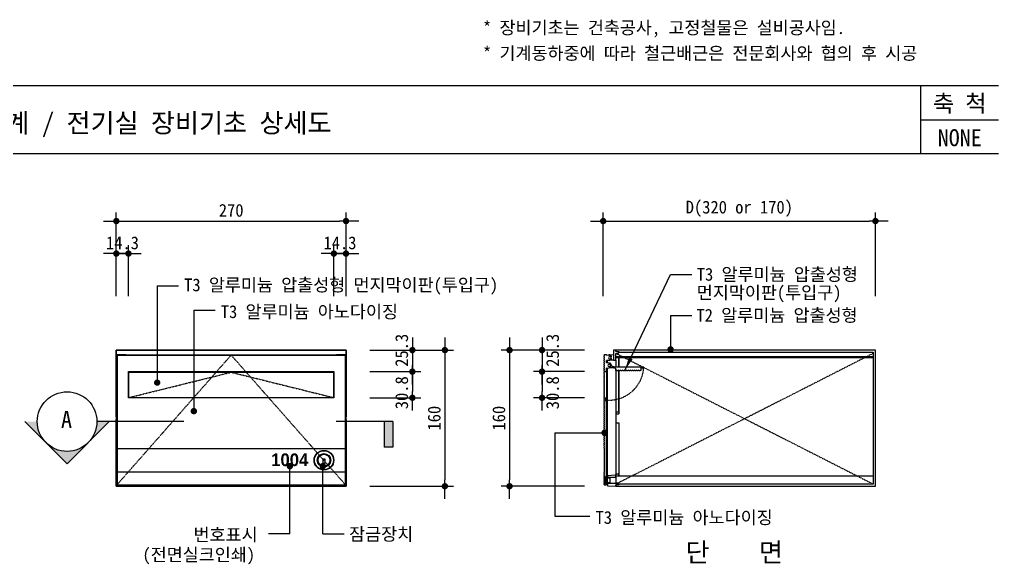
# Model space of a CAD drawing. Header units: millimetres. Extents: x 209 to 75467, y 6568 to 12199.
# Drawn here: x 74028 to 75178, y 7926 to 8567 of the extents above; entities that cross this region are included whole.
import ezdxf
from ezdxf.enums import TextEntityAlignment as Align

# ---------------------------------------------------------------- set-up
doc = ezdxf.new("R2010")
doc.units = ezdxf.units.MM
doc.header["$MEASUREMENT"] = 0
doc.linetypes.add('CEN', pattern=[62, 60, -1, 0, -1])
doc.linetypes.add('DASHDOT', pattern=[1, 0.5, -0.25, 0, -0.25])
doc.layers.get('0').update_dxf_attribs({"linetype": 'CONTINUOUS'})
for name, color, linetype, lineweight in [('A-DIMS', 7, 'CONTINUOUS', 25), ('A-MKXS-TEXT1', 3, 'CONTINUOUS', 25), ('A-XXXX-TABL', 7, 'CONTINUOUS', 25), ('A-XXXX-TXT1', 3, 'CONTINUOUS', 25)]:
    doc.layers.add(name, color=color, linetype=linetype, lineweight=lineweight)
for name, color, linetype in [('ELEV1', 7, 'CONTINUOUS'), ('ELEV2', 9, 'CONTINUOUS'), ('GRID', 1, 'CEN'), ('STL', 40, 'CONTINUOUS'), ('SYMB', 7, 'CONTINUOUS')]:
    doc.layers.add(name, color=color, linetype=linetype)
doc.styles.add('HY울릉도L', font='H2GTRE.TTF')
doc.styles.add('굴림체', font='굴림체')
doc.styles.add('돋움', font='')
doc.styles.add('돋움체', font='')
doc.styles.get('돋움').set_extended_font_data('DotumChe')
doc.styles.get('돋움체').set_extended_font_data('DotumChe')
doc.dimstyles.new('CDIM', dxfattribs={"dimtxt": 3, "dimasz": 1.5, "dimexe": 2, "dimexo": 1, "dimgap": 1, "dimtad": 1, "dimdec": 0, "dimrnd": 0.5, "dimzin": 0, "dimdsep": 32, "dimlunit": 6, "dimtxsty": 'HY울릉도L', "dimblk1": '_CIDOT', "dimblk2": '_CIDOT', "dimsah": 1, "dimcen": 5.5, "dimclrd": 2, "dimclre": 2, "dimclrt": 7, "dimadec": 0, "dimazin": 0, "dimtfac": 1, "dimtdec": 0, "dimtix": 1, "dimtmove": 2, "dimatfit": 1, "dimldrblk": '_CIDOT', "dimfxl": 1, "dimtolj": 1, "dimtzin": 0, "dimlwd": -1, "dimarcsym": 0})

# ---------------------------------------------------------------- blocks, each defined once
blk = doc.blocks.new('_CIDOT')
at = {"color": 0, "linetype": 'ByBlock'}
blk.add_line((2, 0), (-1, 0), dxfattribs=at)
at = {"color": 0, "linetype": 'ByBlock', "const_width": 0.5}
blk.add_lwpolyline([(-0.25, 0, 1), (0.25, 0, 1)], format="xyb", close=True, dxfattribs=at)
blk = doc.blocks.new('*D567')
at = {"layer": 'A-DIMS', "lineweight": -2, "transparency": 16777216}
for p, q in [((74141.4, 8241.9), (74141.4, 8340.1)), ((74411.4, 8241.9), (74411.4, 8340.1))]:
    blk.add_line(p, q, dxfattribs=at)
at = {"layer": 'A-DIMS', "transparency": 16777216}
blk.add_line((74148.9, 8330.1), (74403.9, 8330.1), dxfattribs=at)
at = {"layer": 'A-DIMS', "transparency": 16777216, "xscale": 7.5, "yscale": 7.5, "zscale": 7.5, "rotation": 180}
blk.add_blockref('_CIDOT', (74141.4, 8330.1), dxfattribs=at)
at = {"layer": 'A-DIMS', "transparency": 16777216, "xscale": 7.5, "yscale": 7.5, "zscale": 7.5}
blk.add_blockref('_CIDOT', (74411.4, 8330.1), dxfattribs=at)
at = {"layer": 'A-DIMS', "color": 3, "transparency": 16777216, "insert": (74276.4, 8342.6), "char_height": 15, "attachment_point": 5, "style": '돋움체'}
blk.add_mtext('\\A1;270', dxfattribs=at)
blk = doc.blocks.new('*D568')
at = {"layer": 'A-DIMS', "lineweight": -2, "transparency": 16777216}
for p, q in [((74439.4, 8178.4), (74537.6, 8178.4)), ((74439.4, 8018.4), (74537.6, 8018.4))]:
    blk.add_line(p, q, dxfattribs=at)
at = {"layer": 'A-DIMS', "transparency": 16777216}
blk.add_line((74527.6, 8170.9), (74527.6, 8025.9), dxfattribs=at)
at = {"layer": 'A-DIMS', "transparency": 16777216, "xscale": 7.5, "yscale": 7.5, "zscale": 7.5}
for p, rotation in [((74527.6, 8178.4), 90), ((74527.6, 8018.4), 270)]:
    blk.add_blockref('_CIDOT', p, dxfattribs=dict(at, rotation=rotation))
at = {"layer": 'A-DIMS', "color": 3, "transparency": 16777216, "insert": (74515.1, 8098.4), "char_height": 15, "attachment_point": 5, "rotation": 90, "style": '돋움체'}
blk.add_mtext('\\A1;160', dxfattribs=at)
blk = doc.blocks.new('*D569')
at = {"layer": 'A-DIMS', "lineweight": -2, "transparency": 16777216}
for p, q in [((74439.4, 8153.1), (74499.4, 8153.1)), ((74439.4, 8122.3), (74499.4, 8122.3))]:
    blk.add_line(p, q, dxfattribs=at)
at = {"layer": 'A-DIMS', "transparency": 16777216}
blk.add_line((74489.4, 8145.6), (74489.4, 8129.8), dxfattribs=at)
at = {"layer": 'A-DIMS', "transparency": 16777216, "xscale": 7.5, "yscale": 7.5, "zscale": 7.5}
for p, rotation in [((74489.4, 8153.1), 90), ((74489.4, 8122.3), 270)]:
    blk.add_blockref('_CIDOT', p, dxfattribs=dict(at, rotation=rotation))
at = {"layer": 'A-DIMS', "color": 3, "transparency": 16777216, "insert": (74476.9, 8128.3), "char_height": 15, "attachment_point": 5, "rotation": 90, "style": '돋움체'}
blk.add_mtext('\\A1;30.8', dxfattribs=at)
blk = doc.blocks.new('*D570')
at = {"layer": 'A-DIMS', "lineweight": -2, "transparency": 16777216}
for p, q in [((74439.4, 8178.4), (74499.4, 8178.4)), ((74439.4, 8153.1), (74499.4, 8153.1))]:
    blk.add_line(p, q, dxfattribs=at)
at = {"layer": 'A-DIMS', "transparency": 16777216}
blk.add_line((74489.4, 8170.9), (74489.4, 8160.6), dxfattribs=at)
at = {"layer": 'A-DIMS', "transparency": 16777216, "xscale": 7.5, "yscale": 7.5, "zscale": 7.5}
for p, rotation in [((74489.4, 8178.4), 90), ((74489.4, 8153.1), 270)]:
    blk.add_blockref('_CIDOT', p, dxfattribs=dict(at, rotation=rotation))
at = {"layer": 'A-DIMS', "color": 3, "transparency": 16777216, "insert": (74476.9, 8178.2), "char_height": 15, "attachment_point": 5, "rotation": 90, "style": '돋움체'}
blk.add_mtext('\\A1;25.3', dxfattribs=at)
blk = doc.blocks.new('*D571')
at = {"layer": 'A-DIMS', "lineweight": -2, "transparency": 16777216}
for p, q in [((74397.1, 8241.9), (74397.1, 8301.9)), ((74411.4, 8241.9), (74411.4, 8301.9))]:
    blk.add_line(p, q, dxfattribs=at)
at = {"layer": 'A-DIMS', "transparency": 16777216}
for p, q in [((74389.6, 8291.9), (74382.1, 8291.9)), ((74397.1, 8291.9), (74411.4, 8291.9)), ((74418.9, 8291.9), (74426.4, 8291.9))]:
    blk.add_line(p, q, dxfattribs=at)
at = {"layer": 'A-DIMS', "transparency": 16777216, "xscale": 7.5, "yscale": 7.5, "zscale": 7.5}
blk.add_blockref('_CIDOT', (74397.1, 8291.9), dxfattribs=at)
at = {"layer": 'A-DIMS', "transparency": 16777216, "xscale": 7.5, "yscale": 7.5, "zscale": 7.5, "rotation": 180}
blk.add_blockref('_CIDOT', (74411.4, 8291.9), dxfattribs=at)
at = {"layer": 'A-DIMS', "color": 3, "transparency": 16777216, "insert": (74404.3, 8304.4), "char_height": 15, "attachment_point": 5, "style": '돋움체'}
blk.add_mtext('\\A1;14.3', dxfattribs=at)
blk = doc.blocks.new('*D572')
at = {"layer": 'A-DIMS', "lineweight": -2, "transparency": 16777216}
for p, q in [((74141.4, 8241.9), (74141.4, 8301.9)), ((74155.7, 8241.9), (74155.7, 8301.9))]:
    blk.add_line(p, q, dxfattribs=at)
at = {"layer": 'A-DIMS', "transparency": 16777216}
for p, q in [((74133.9, 8291.9), (74126.4, 8291.9)), ((74155.7, 8291.9), (74141.4, 8291.9)), ((74163.2, 8291.9), (74170.7, 8291.9))]:
    blk.add_line(p, q, dxfattribs=at)
at = {"layer": 'A-DIMS', "transparency": 16777216, "xscale": 7.5, "yscale": 7.5, "zscale": 7.5}
blk.add_blockref('_CIDOT', (74141.4, 8291.9), dxfattribs=at)
at = {"layer": 'A-DIMS', "transparency": 16777216, "xscale": 7.5, "yscale": 7.5, "zscale": 7.5, "rotation": 180}
blk.add_blockref('_CIDOT', (74155.7, 8291.9), dxfattribs=at)
at = {"layer": 'A-DIMS', "color": 3, "transparency": 16777216, "insert": (74148.6, 8304.4), "char_height": 15, "attachment_point": 5, "style": '돋움체'}
blk.add_mtext('\\A1;14.3', dxfattribs=at)
blk = doc.blocks.new('*D573')
at = {"layer": 'A-DIMS', "lineweight": -2, "transparency": 16777216}
for p, q in [((74713.7, 8241.9), (74713.7, 8340.1)), ((75033.7, 8241.9), (75033.7, 8340.1))]:
    blk.add_line(p, q, dxfattribs=at)
at = {"layer": 'A-DIMS', "transparency": 16777216}
blk.add_line((74721.2, 8330.1), (75026.2, 8330.1), dxfattribs=at)
at = {"layer": 'A-DIMS', "transparency": 16777216, "xscale": 7.5, "yscale": 7.5, "zscale": 7.5, "rotation": 180}
blk.add_blockref('_CIDOT', (74713.7, 8330.1), dxfattribs=at)
at = {"layer": 'A-DIMS', "transparency": 16777216, "xscale": 7.5, "yscale": 7.5, "zscale": 7.5}
blk.add_blockref('_CIDOT', (75033.7, 8330.1), dxfattribs=at)
at = {"layer": 'A-DIMS', "color": 3, "transparency": 16777216, "insert": (74873.7, 8344.5), "char_height": 15, "attachment_point": 5, "style": '돋움체'}
blk.add_mtext('\\A1;D(320 or 170)', dxfattribs=at)
blk = doc.blocks.new('*D561')
at = {"layer": 'A-DIMS', "lineweight": -2, "transparency": 16777216}
for p, q in [((74691.8, 8178.4), (74593.6, 8178.4)), ((74691.8, 8018.4), (74593.6, 8018.4))]:
    blk.add_line(p, q, dxfattribs=at)
at = {"layer": 'A-DIMS', "transparency": 16777216}
blk.add_line((74603.6, 8170.9), (74603.6, 8025.9), dxfattribs=at)
at = {"layer": 'A-DIMS', "transparency": 16777216, "xscale": 7.5, "yscale": 7.5, "zscale": 7.5}
for p, rotation in [((74603.6, 8178.4), 90), ((74603.6, 8018.4), 270)]:
    blk.add_blockref('_CIDOT', p, dxfattribs=dict(at, rotation=rotation))
at = {"layer": 'A-DIMS', "color": 3, "transparency": 16777216, "insert": (74591.1, 8098.4), "char_height": 15, "attachment_point": 5, "rotation": 90, "style": '돋움체'}
blk.add_mtext('\\A1;160', dxfattribs=at)
blk = doc.blocks.new('*D562')
at = {"layer": 'A-DIMS', "lineweight": -2, "transparency": 16777216}
for p, q in [((74691.8, 8153.1), (74631.8, 8153.1)), ((74691.8, 8122.3), (74631.8, 8122.3))]:
    blk.add_line(p, q, dxfattribs=at)
at = {"layer": 'A-DIMS', "transparency": 16777216}
blk.add_line((74641.8, 8145.6), (74641.8, 8129.8), dxfattribs=at)
at = {"layer": 'A-DIMS', "transparency": 16777216, "xscale": 7.5, "yscale": 7.5, "zscale": 7.5}
for p, rotation in [((74641.8, 8153.1), 90), ((74641.8, 8122.3), 270)]:
    blk.add_blockref('_CIDOT', p, dxfattribs=dict(at, rotation=rotation))
at = {"layer": 'A-DIMS', "color": 3, "transparency": 16777216, "insert": (74654.3, 8128.3), "char_height": 15, "attachment_point": 5, "rotation": 90, "style": '돋움체'}
blk.add_mtext('\\A1;30.8', dxfattribs=at)
blk = doc.blocks.new('*D563')
at = {"layer": 'A-DIMS', "lineweight": -2, "transparency": 16777216}
for p, q in [((74691.8, 8178.4), (74631.8, 8178.4)), ((74691.8, 8153.1), (74631.8, 8153.1))]:
    blk.add_line(p, q, dxfattribs=at)
at = {"layer": 'A-DIMS', "transparency": 16777216}
blk.add_line((74641.8, 8170.9), (74641.8, 8160.6), dxfattribs=at)
at = {"layer": 'A-DIMS', "transparency": 16777216, "xscale": 7.5, "yscale": 7.5, "zscale": 7.5}
for p, rotation in [((74641.8, 8178.4), 90), ((74641.8, 8153.1), 270)]:
    blk.add_blockref('_CIDOT', p, dxfattribs=dict(at, rotation=rotation))
at = {"layer": 'A-DIMS', "color": 3, "transparency": 16777216, "insert": (74654.3, 8178.2), "char_height": 15, "attachment_point": 5, "rotation": 90, "style": '돋움체'}
blk.add_mtext('\\A1;25.3', dxfattribs=at)

msp = doc.modelspace()

# ---------------------------------------------------------------- hatches: boundary and pattern name
at = {"layer": 'SYMB'}
h = msp.add_hatch(color=256, dxfattribs=at)
h.paths.add_polyline_path([(74083.5, 8044.9), (74108.2, 8069.6, -0.414214), (74058.7, 8069.6)])
h.paths.add_polyline_path([(74108.2, 8069.6), (74133, 8094.4), (74118.5, 8094.4, -0.198912)])
h.paths.add_polyline_path([(74058.7, 8069.6, -0.198912), (74048.5, 8094.4), (74034, 8094.4)])
msp.add_hatch(color=256, dxfattribs=at).paths.add_polyline_path([(74456.3, 8064.4), (74466.3, 8064.4), (74466.3, 8094.4), (74456.3, 8094.4)])

# ---------------------------------------------------------------- linework, layer by layer
at = {"layer": 'A-XXXX-TABL'}
for p, q in [((75178.3, 8489.2), (71504.5, 8489.2)), ((75086.7, 8489.2), (75086.7, 8409.2)), ((75086.7, 8449.2), (75178.3, 8449.2)), ((75178.3, 8409.2), (71504.5, 8409.2))]:
    msp.add_line(p, q, dxfattribs=at)
at = {"layer": 'ELEV1', "extrusion": (0, 1, 0)}
for p, q in [((74141.4, 8099.8), (74141.4, 8178.4)), ((74141.4, 8178.4), (74190, 8178.4)), ((74141.4, 8178.4), (74141.6, 8178.2)), ((74411.4, 8178.4), (74141.4, 8178.4)), ((74141.4, 8178.4), (74141.4, 8018.4)), ((74141.6, 8173.2), (74141.6, 8178.2)), ((74141.6, 8178.2), (74411.2, 8178.2)), ((74141.8, 8173), (74141.6, 8173.2)), ((74141.6, 8173.2), (74152.7, 8173.2)), ((74142.2, 8173), (74141.8, 8173)), ((74141.9, 8018.9), (74141.9, 8170)), ((74141.9, 8170), (74142.2, 8170)), ((74142.2, 8173), (74142.2, 8172.7)), ((74142.2, 8173), (74410.7, 8173)), ((74142.2, 8172.7), (74410.7, 8172.7)), ((74142.2, 8172.7), (74142.2, 8172.5)), ((74142.2, 8172.5), (74410.7, 8172.5)), ((74142.2, 8172.5), (74142.2, 8171.3)), ((74142.2, 8171.3), (74142.2, 8170.1)), ((74142.2, 8170.1), (74142.2, 8168.9)), ((74152.7, 8173), (74152.7, 8173.2)), ((74192.8, 8178.4), (74360, 8178.4)), ((74362.8, 8178.4), (74411.4, 8178.4)), ((74400.2, 8173.2), (74411.2, 8173.2)), ((74400.2, 8173.2), (74400.2, 8173)), ((74410.7, 8172.7), (74410.7, 8173)), ((74411, 8173), (74410.7, 8173)), ((74410.7, 8172.5), (74410.7, 8172.7)), ((74410.7, 8171.3), (74410.7, 8172.5)), ((74410.7, 8170.1), (74410.7, 8171.3)), ((74410.7, 8168.9), (74410.7, 8170.1)), ((74410.7, 8170), (74410.9, 8170)), ((74410.9, 8170), (74410.9, 8018.9)), ((74411.2, 8173.2), (74411, 8173)), ((74411.4, 8178.4), (74411.2, 8178.2)), ((74411.2, 8178.2), (74411.2, 8173.2)), ((74411.4, 8178.4), (74411.4, 8099.8)), ((74411.4, 8018.4), (74411.4, 8178.4)), ((74142.2, 8168.9), (74142.2, 8167.7)), ((74142.2, 8167.7), (74142.2, 8166.5)), ((74142.2, 8166.5), (74142.2, 8165.3)), ((74142.2, 8165.3), (74142.2, 8164.2)), ((74142.2, 8164.2), (74142.2, 8163)), ((74142.2, 8163), (74142.2, 8161.8)), ((74142.2, 8161.8), (74142.2, 8160.6)), ((74142.2, 8160.6), (74142.2, 8159.4)), ((74142.2, 8159.4), (74142.2, 8158.2)), ((74142.2, 8158.2), (74142.2, 8157)), ((74410.7, 8167.7), (74410.7, 8168.9)), ((74410.7, 8166.5), (74410.7, 8167.7)), ((74410.7, 8165.3), (74410.7, 8166.5)), ((74410.7, 8164.2), (74410.7, 8165.3)), ((74410.7, 8163), (74410.7, 8164.2)), ((74410.7, 8161.8), (74410.7, 8163)), ((74410.7, 8160.6), (74410.7, 8161.8)), ((74410.7, 8159.4), (74410.7, 8160.6)), ((74410.7, 8158.2), (74410.7, 8159.4)), ((74410.7, 8157), (74410.7, 8158.2)), ((74142.2, 8157), (74142.2, 8155.9)), ((74142.2, 8155.9), (74142.2, 8154.7)), ((74142.2, 8154.7), (74142.2, 8153.5)), ((74142.2, 8153.5), (74142.2, 8152.3)), ((74142.2, 8152.3), (74142.2, 8151.1)), ((74142.2, 8151.1), (74142.2, 8149.9)), ((74142.2, 8149.9), (74142.2, 8148.7)), ((74142.2, 8148.7), (74142.2, 8147.5)), ((74142.2, 8147.5), (74142.2, 8146.4)), ((74142.2, 8146.4), (74142.2, 8145.2)), ((74155.7, 8152.3), (74155.7, 8153.1)), ((74155.7, 8153.1), (74397.1, 8153.1)), ((74155.7, 8152.8), (74156, 8152.8)), ((74155.7, 8151.1), (74155.7, 8152.3)), ((74155.7, 8149.9), (74155.7, 8151.1)), ((74155.7, 8148.7), (74155.7, 8149.9)), ((74155.7, 8147.5), (74155.7, 8148.7)), ((74155.7, 8146.4), (74155.7, 8147.5)), ((74155.7, 8145.2), (74155.7, 8146.4)), ((74156, 8152.4), (74156, 8152.8)), ((74156, 8152.8), (74396.8, 8152.8)), ((74156, 8152.3), (74156, 8152.4)), ((74156, 8152.4), (74396.8, 8152.4)), ((74156, 8151.1), (74156, 8152.3)), ((74156, 8149.9), (74156, 8151.1)), ((74156, 8148.7), (74156, 8149.9)), ((74156, 8147.5), (74156, 8148.7)), ((74156, 8146.4), (74156, 8147.5)), ((74156, 8145.2), (74156, 8146.4)), ((74396.8, 8152.8), (74397.1, 8152.8)), ((74396.8, 8152.8), (74396.8, 8152.4)), ((74396.8, 8152.4), (74396.8, 8152.3)), ((74396.8, 8152.3), (74396.8, 8151.1)), ((74396.8, 8151.1), (74396.8, 8149.9)), ((74396.8, 8149.9), (74396.8, 8148.7)), ((74396.8, 8148.7), (74396.8, 8147.5)), ((74396.8, 8147.5), (74396.8, 8146.4)), ((74396.8, 8146.4), (74396.8, 8145.2)), ((74397.1, 8153.1), (74397.1, 8152.3)), ((74397.1, 8152.3), (74397.1, 8151.1)), ((74397.1, 8151.1), (74397.1, 8149.9)), ((74397.1, 8149.9), (74397.1, 8148.7)), ((74397.1, 8148.7), (74397.1, 8147.5)), ((74397.1, 8147.5), (74397.1, 8146.4)), ((74397.1, 8146.4), (74397.1, 8145.2)), ((74410.7, 8155.9), (74410.7, 8157)), ((74410.7, 8154.7), (74410.7, 8155.9)), ((74410.7, 8153.5), (74410.7, 8154.7)), ((74410.7, 8152.3), (74410.7, 8153.5)), ((74410.7, 8151.1), (74410.7, 8152.3)), ((74410.7, 8149.9), (74410.7, 8151.1)), ((74410.7, 8148.7), (74410.7, 8149.9)), ((74410.7, 8147.5), (74410.7, 8148.7)), ((74410.7, 8146.4), (74410.7, 8147.5)), ((74410.7, 8145.2), (74410.7, 8146.4)), ((74142.2, 8145.2), (74142.2, 8144)), ((74142.2, 8144), (74142.2, 8142.8)), ((74142.2, 8142.8), (74142.2, 8141.6)), ((74142.2, 8141.6), (74142.2, 8140.4)), ((74142.2, 8140.4), (74142.2, 8139.2)), ((74142.2, 8139.2), (74142.2, 8138.1)), ((74142.2, 8138.1), (74142.2, 8136.9)), ((74142.2, 8136.9), (74142.2, 8135.7)), ((74142.2, 8135.7), (74142.2, 8134.5)), ((74155.7, 8144), (74155.7, 8145.2)), ((74155.7, 8142.8), (74155.7, 8144)), ((74155.7, 8141.6), (74155.7, 8142.8)), ((74155.7, 8140.4), (74155.7, 8141.6)), ((74155.7, 8139.2), (74155.7, 8140.4)), ((74155.7, 8138.1), (74155.7, 8139.2)), ((74155.7, 8136.9), (74155.7, 8138.1)), ((74155.7, 8135.7), (74155.7, 8136.9)), ((74155.7, 8134.5), (74155.7, 8135.7)), ((74156, 8144), (74156, 8145.2)), ((74156, 8142.8), (74156, 8144)), ((74156, 8141.6), (74156, 8142.8)), ((74156, 8140.4), (74156, 8141.6)), ((74156, 8139.2), (74156, 8140.4)), ((74156, 8138.1), (74156, 8139.2)), ((74156, 8136.9), (74156, 8138.1)), ((74156, 8135.7), (74156, 8136.9)), ((74156, 8134.5), (74156, 8135.7)), ((74396.8, 8145.2), (74396.8, 8144)), ((74396.8, 8144), (74396.8, 8142.8)), ((74396.8, 8142.8), (74396.8, 8141.6)), ((74396.8, 8141.6), (74396.8, 8140.4)), ((74396.8, 8140.4), (74396.8, 8139.2)), ((74396.8, 8139.2), (74396.8, 8138.1)), ((74396.8, 8138.1), (74396.8, 8136.9)), ((74396.8, 8136.9), (74396.8, 8135.7)), ((74396.8, 8135.7), (74396.8, 8134.5)), ((74397.1, 8145.2), (74397.1, 8144)), ((74397.1, 8144), (74397.1, 8142.8)), ((74397.1, 8142.8), (74397.1, 8141.6)), ((74397.1, 8141.6), (74397.1, 8140.4)), ((74397.1, 8140.4), (74397.1, 8139.2)), ((74397.1, 8139.2), (74397.1, 8138.1)), ((74397.1, 8138.1), (74397.1, 8136.9)), ((74397.1, 8136.9), (74397.1, 8135.7)), ((74397.1, 8135.7), (74397.1, 8134.5)), ((74410.7, 8144), (74410.7, 8145.2)), ((74410.7, 8142.8), (74410.7, 8144)), ((74410.7, 8141.6), (74410.7, 8142.8)), ((74410.7, 8140.4), (74410.7, 8141.6)), ((74410.7, 8139.2), (74410.7, 8140.4)), ((74410.7, 8138.1), (74410.7, 8139.2)), ((74410.7, 8136.9), (74410.7, 8138.1)), ((74410.7, 8135.7), (74410.7, 8136.9)), ((74410.7, 8134.5), (74410.7, 8135.7)), ((74142.2, 8134.5), (74142.2, 8133.3)), ((74142.2, 8133.3), (74142.2, 8132.1)), ((74142.2, 8132.1), (74142.2, 8130.9)), ((74142.2, 8130.9), (74142.2, 8129.8)), ((74142.2, 8129.8), (74142.2, 8128.6)), ((74142.2, 8128.6), (74142.2, 8127.4)), ((74142.2, 8127.4), (74142.2, 8126.2)), ((74142.2, 8126.2), (74142.2, 8125)), ((74142.2, 8125), (74142.2, 8123.8)), ((74142.2, 8123.8), (74142.2, 8122.6)), ((74155.7, 8133.3), (74155.7, 8134.5)), ((74155.7, 8132.1), (74155.7, 8133.3)), ((74155.7, 8130.9), (74155.7, 8132.1)), ((74155.7, 8129.8), (74155.7, 8130.9)), ((74155.7, 8128.6), (74155.7, 8129.8)), ((74155.7, 8127.4), (74155.7, 8128.6)), ((74155.7, 8126.2), (74155.7, 8127.4)), ((74155.7, 8125), (74155.7, 8126.2)), ((74155.7, 8123.8), (74155.7, 8125)), ((74155.7, 8122.6), (74155.7, 8123.8)), ((74156, 8133.3), (74156, 8134.5)), ((74156, 8132.1), (74156, 8133.3)), ((74156, 8130.9), (74156, 8132.1)), ((74156, 8129.8), (74156, 8130.9)), ((74156, 8128.6), (74156, 8129.8)), ((74156, 8127.4), (74156, 8128.6)), ((74156, 8126.2), (74156, 8127.4)), ((74156, 8125), (74156, 8126.2)), ((74156, 8123.8), (74156, 8125)), ((74156, 8122.9), (74156, 8123.8)), ((74396.8, 8134.5), (74396.8, 8133.3)), ((74396.8, 8133.3), (74396.8, 8132.1)), ((74396.8, 8132.1), (74396.8, 8130.9)), ((74396.8, 8130.9), (74396.8, 8129.8)), ((74396.8, 8129.8), (74396.8, 8128.6)), ((74396.8, 8128.6), (74396.8, 8127.4)), ((74396.8, 8127.4), (74396.8, 8126.2)), ((74396.8, 8126.2), (74396.8, 8125)), ((74396.8, 8125), (74396.8, 8123.8)), ((74396.8, 8123.8), (74396.8, 8122.9)), ((74397.1, 8134.5), (74397.1, 8133.3)), ((74397.1, 8133.3), (74397.1, 8132.1)), ((74397.1, 8132.1), (74397.1, 8130.9)), ((74397.1, 8130.9), (74397.1, 8129.8)), ((74397.1, 8129.8), (74397.1, 8128.6)), ((74397.1, 8128.6), (74397.1, 8127.4)), ((74397.1, 8127.4), (74397.1, 8126.2)), ((74397.1, 8126.2), (74397.1, 8125)), ((74397.1, 8125), (74397.1, 8123.8)), ((74397.1, 8123.8), (74397.1, 8122.6)), ((74410.7, 8133.3), (74410.7, 8134.5)), ((74410.7, 8132.1), (74410.7, 8133.3)), ((74410.7, 8130.9), (74410.7, 8132.1)), ((74410.7, 8129.8), (74410.7, 8130.9)), ((74410.7, 8128.6), (74410.7, 8129.8)), ((74410.7, 8127.4), (74410.7, 8128.6)), ((74410.7, 8126.2), (74410.7, 8127.4)), ((74410.7, 8125), (74410.7, 8126.2)), ((74410.7, 8123.8), (74410.7, 8125)), ((74410.7, 8122.6), (74410.7, 8123.8)), ((74142.2, 8122.6), (74142.2, 8121.4)), ((74142.2, 8121.4), (74142.2, 8120.3)), ((74142.2, 8120.3), (74142.2, 8119.1)), ((74142.2, 8119.1), (74142.2, 8117.9)), ((74142.2, 8117.9), (74142.2, 8116.7)), ((74142.2, 8116.7), (74142.2, 8115.5)), ((74142.2, 8115.5), (74142.2, 8114.3)), ((74142.2, 8114.3), (74142.2, 8113.1)), ((74142.2, 8113.1), (74142.2, 8112)), ((74142.2, 8112), (74142.2, 8110.8)), ((74155.7, 8122.3), (74155.7, 8122.6)), ((74397.1, 8122.3), (74155.7, 8122.3)), ((74156, 8122.6), (74156, 8122.9)), ((74156, 8122.6), (74396.8, 8122.6)), ((74396.8, 8122.9), (74396.8, 8122.6)), ((74397.1, 8122.6), (74397.1, 8122.3)), ((74410.7, 8121.4), (74410.7, 8122.6)), ((74410.7, 8120.3), (74410.7, 8121.4)), ((74410.7, 8119.1), (74410.7, 8120.3)), ((74410.7, 8117.9), (74410.7, 8119.1)), ((74410.7, 8116.7), (74410.7, 8117.9)), ((74410.7, 8115.5), (74410.7, 8116.7)), ((74410.7, 8114.3), (74410.7, 8115.5)), ((74410.7, 8099.5), (74410.7, 8114.3)), ((74142.2, 8110.8), (74142.2, 8109.6)), ((74142.2, 8109.6), (74142.2, 8108.4)), ((74142.2, 8108.4), (74142.2, 8107.2)), ((74142.2, 8107.2), (74142.2, 8106)), ((74142.2, 8106), (74142.2, 8104.8)), ((74142.2, 8104.8), (74142.2, 8103.6)), ((74142.2, 8103.6), (74142.2, 8102.5)), ((74142.2, 8102.5), (74142.2, 8101.3)), ((74142.2, 8101.3), (74142.2, 8100.1)), ((74142.2, 8100.1), (74142.2, 8098.9)), ((74410.7, 8104.8), (74410.7, 8106)), ((74410.7, 8106), (74410.7, 8093.6)), ((74410.7, 8103.6), (74410.7, 8104.8)), ((74410.7, 8102.5), (74410.7, 8103.6)), ((74410.7, 8101.3), (74410.7, 8102.5)), ((74410.7, 8100.1), (74410.7, 8101.3)), ((74410.7, 8098.9), (74410.7, 8100.1)), ((74141.4, 8018.4), (74141.4, 8097)), ((74142.2, 8098.9), (74142.2, 8097.7)), ((74142.2, 8097.7), (74142.2, 8096.5)), ((74142.2, 8096.5), (74142.2, 8095.3)), ((74142.2, 8095.3), (74142.2, 8094.2)), ((74142.2, 8094.2), (74142.2, 8093)), ((74142.2, 8093), (74142.2, 8091.8)), ((74142.2, 8091.8), (74142.2, 8090.6)), ((74142.2, 8090.6), (74142.2, 8089.4)), ((74142.2, 8089.4), (74142.2, 8088.2)), ((74410.7, 8098.4), (74410.7, 8099.5)), ((74410.7, 8097.7), (74410.7, 8098.9)), ((74410.7, 8097.2), (74410.7, 8098.4)), ((74410.7, 8096.5), (74410.7, 8097.7)), ((74410.7, 8096), (74410.7, 8097.2)), ((74410.7, 8095.3), (74410.7, 8096.5)), ((74410.7, 8094.8), (74410.7, 8096)), ((74410.7, 8094.2), (74410.7, 8095.3)), ((74410.7, 8093.6), (74410.7, 8094.8)), ((74410.7, 8093), (74410.7, 8094.2)), ((74410.7, 8091.8), (74410.7, 8093)), ((74410.7, 8090.6), (74410.7, 8091.8)), ((74410.7, 8089.4), (74410.7, 8090.6)), ((74410.7, 8088.2), (74410.7, 8089.4)), ((74411.4, 8097), (74411.4, 8018.4)), ((74142.2, 8088.2), (74142.2, 8087)), ((74142.2, 8087), (74142.2, 8085.8)), ((74142.2, 8085.8), (74142.2, 8084.7)), ((74142.2, 8084.7), (74142.2, 8083.5)), ((74142.2, 8083.5), (74142.2, 8082.3)), ((74142.2, 8082.3), (74142.2, 8081.1)), ((74142.2, 8081.1), (74142.2, 8079.9)), ((74142.2, 8079.9), (74142.2, 8078.7)), ((74142.2, 8078.7), (74142.2, 8077.5)), ((74142.2, 8077.5), (74142.2, 8076.4)), ((74410.7, 8087), (74410.7, 8088.2)), ((74410.7, 8085.8), (74410.7, 8087)), ((74410.7, 8084.7), (74410.7, 8085.8)), ((74410.7, 8083.5), (74410.7, 8084.7)), ((74410.7, 8082.3), (74410.7, 8083.5)), ((74410.7, 8081.1), (74410.7, 8082.3)), ((74410.7, 8079.9), (74410.7, 8081.1)), ((74410.7, 8078.7), (74410.7, 8079.9)), ((74410.7, 8077.5), (74410.7, 8078.7)), ((74410.7, 8076.4), (74410.7, 8077.5)), ((74142.2, 8076.4), (74142.2, 8075.2)), ((74142.2, 8075.2), (74142.2, 8074)), ((74142.2, 8074), (74142.2, 8072.8)), ((74142.2, 8072.8), (74142.2, 8071.6)), ((74142.2, 8071.6), (74142.2, 8070.4)), ((74142.2, 8070.4), (74142.2, 8069.2)), ((74142.2, 8069.2), (74142.2, 8068.1)), ((74142.2, 8068.1), (74142.2, 8066.9)), ((74142.2, 8066.9), (74142.2, 8065.7)), ((74142.2, 8065.7), (74142.2, 8064.5)), ((74410.7, 8075.2), (74410.7, 8076.4)), ((74410.7, 8074), (74410.7, 8075.2)), ((74410.7, 8072.8), (74410.7, 8074)), ((74410.7, 8071.6), (74410.7, 8072.8)), ((74410.7, 8070.4), (74410.7, 8071.6)), ((74410.7, 8069.2), (74410.7, 8070.4)), ((74410.7, 8068.1), (74410.7, 8069.2)), ((74410.7, 8066.9), (74410.7, 8068.1)), ((74410.7, 8065.7), (74410.7, 8066.9)), ((74410.7, 8064.5), (74410.7, 8065.7)), ((74142.2, 8064.5), (74142.2, 8063.3)), ((74142.2, 8063.3), (74142.2, 8062.7)), ((74142.2, 8062.7), (74142.2, 8035.2)), ((74410.7, 8063.3), (74410.7, 8064.5)), ((74410.7, 8062.7), (74410.7, 8063.3)), ((74410.7, 8035.2), (74410.7, 8062.7)), ((74378.2, 8047.2), (74378.1, 8047.2)), ((74378.2, 8046.9), (74378.3, 8046.9)), ((74384.5, 8050.7), (74386.5, 8050.7)), ((74384.5, 8045.2), (74384.5, 8050.7)), ((74386.5, 8045.2), (74384.5, 8045.2)), ((74386.5, 8050.7), (74386.5, 8045.2)), ((74392.7, 8046.9), (74392.8, 8046.9)), ((74392.9, 8047.2), (74392.8, 8047.2)), ((74142.2, 8035.2), (74142.2, 8034.6)), ((74142.2, 8034.6), (74142.2, 8033.5)), ((74142.2, 8033.5), (74142.2, 8032.3)), ((74142.2, 8032.3), (74142.2, 8031.1)), ((74142.2, 8031.1), (74142.2, 8029.9)), ((74410.7, 8034.6), (74410.7, 8035.2)), ((74410.7, 8033.5), (74410.7, 8034.6)), ((74410.7, 8032.3), (74410.7, 8033.5)), ((74410.7, 8031.1), (74410.7, 8032.3)), ((74410.7, 8029.9), (74410.7, 8031.1)), ((74142.2, 8029.9), (74142.2, 8028.7)), ((74142.2, 8028.7), (74142.2, 8027.5)), ((74142.2, 8027.5), (74142.2, 8026.3)), ((74142.2, 8026.3), (74142.2, 8025.2)), ((74142.2, 8025.2), (74142.2, 8024)), ((74142.2, 8024), (74142.2, 8022.8)), ((74142.2, 8022.8), (74142.2, 8021.6)), ((74142.2, 8021.6), (74142.2, 8020.4)), ((74142.2, 8020.4), (74142.2, 8020.1)), ((74142.2, 8020.1), (74142.2, 8019.9)), ((74142.2, 8019.9), (74410.7, 8019.9)), ((74187.8, 8019.8), (74187.7, 8019.8)), ((74195.1, 8019.8), (74187.8, 8019.8)), ((74357.8, 8019.8), (74357.7, 8019.8)), ((74365.1, 8019.8), (74357.8, 8019.8)), ((74410.7, 8028.7), (74410.7, 8029.9)), ((74410.7, 8027.5), (74410.7, 8028.7)), ((74410.7, 8026.3), (74410.7, 8027.5)), ((74410.7, 8025.2), (74410.7, 8026.3)), ((74410.7, 8021), (74410.7, 8025.2)), ((74410.7, 8020.4), (74410.7, 8021.6)), ((74410.7, 8021.6), (74410.7, 8019.8)), ((74410.7, 8019.8), (74410.7, 8021)), ((74410.7, 8020.1), (74410.7, 8020.4)), ((74410.7, 8019.9), (74410.7, 8020.1)), ((74141.4, 8018.4), (74141.9, 8018.9)), ((74190, 8018.4), (74141.4, 8018.4)), ((74141.4, 8018.4), (74411.4, 8018.4)), ((74410.9, 8018.9), (74141.9, 8018.9)), ((74360, 8018.4), (74192.8, 8018.4)), ((74411.4, 8018.4), (74362.8, 8018.4)), ((74411.4, 8018.4), (74410.9, 8018.9))]:
    msp.add_line(p, q, dxfattribs=at)
at = {"layer": 'ELEV1'}
for radius in [11.6, 11.5, 11.2, 7.9, 7.6, 7.5, 7]:
    msp.add_circle((74385.5, 8049), radius, dxfattribs=at)
for centre, start, end in [((74187.7, 8023.4), 261.094, 270), ((74195.1, 8023.4), 269.2393, 279.3603), ((74357.7, 8023.4), 261.094, 270), ((74365.1, 8023.4), 269.2393, 279.3603)]:
    msp.add_arc(centre, 3.52, start, end, dxfattribs=at)
for centre, major_axis in [((74141.8, 8169.4), (0, -1.5)), ((74411, 8169.4), (0, 1.5))]:
    msp.add_ellipse(centre, major_axis=major_axis, ratio=0.052408, dxfattribs=at)
for centre, major_axis, start_param, end_param in [((74141.8, 8170), (0, -3), 1.570796, 3.089353), ((74411, 8170), (0, 3), 0.05224, 1.570796)]:
    msp.add_ellipse(centre, major_axis=major_axis, ratio=0.052408, start_param=start_param, end_param=end_param, dxfattribs=at)
at = {"layer": 'ELEV2', "extrusion": (-1, 6.12323e-17, 0)}
for p, q in [((74728.7, 8170.9), (75031.2, 8170.9)), ((74728.7, 8169.7), (75031.2, 8169.7)), ((74731.7, 8169.7), (74731.7, 8158.5)), ((74732.2, 8169.7), (74732.2, 8158.5)), ((74728.7, 8154.6), (74728.7, 8031.4)), ((74731.7, 8154.7), (74731.7, 8105.9)), ((74732.2, 8154.6), (74732.2, 8103.6)), ((74728.7, 8105.9), (74731.7, 8105.9)), ((74728.7, 8103.6), (74732.2, 8103.6)), ((74728.7, 8093.1), (74732.2, 8093.1)), ((74732.2, 8093.1), (74732.2, 8030.8)), ((74731.7, 8032.7), (74728.7, 8032.7)), ((74731.7, 8032.7), (74731.7, 8030.8)), ((74728.7, 8030.8), (75031.2, 8030.8))]:
    msp.add_line(p, q, dxfattribs=at)
at = {"layer": 'ELEV2', "extrusion": (0, 1, 0)}
for p, q in [((74142.2, 8062.7), (74410.7, 8062.7)), ((74142.2, 8035.2), (74410.7, 8035.2))]:
    msp.add_line(p, q, dxfattribs=at)
at = {"layer": 'GRID', "linetype": 'DASHDOT'}
for p, q in [((74142.2, 8020.1), (74276.4, 8172.5)), ((74410.7, 8020.1), (74276.4, 8172.5)), ((74728.7, 8174.6), (75031.2, 8020.9)), ((75031.2, 8174.6), (74728.7, 8020.9)), ((74156, 8122.6), (74276.4, 8152.4)), ((74276.4, 8152.4), (74396.8, 8122.6))]:
    msp.add_line(p, q, dxfattribs=at)
msp.add_arc((74720.6, 8160.4), 40.8, 265.921, 357.3289, dxfattribs=at)
at = {"layer": 'STL', "extrusion": (-1, 6.12323e-17, 0)}
for p, q in [((74717.4, 8173), (74715.2, 8173)), ((74717.7, 8172.6), (74717.7, 8172.7)), ((74721.6, 8172.1), (74718, 8172.3)), ((74721.5, 8173), (74725.7, 8173.2)), ((74722.9, 8170.1), (74723.2, 8170.3)), ((74728.7, 8178.4), (74725.7, 8178.2)), ((74725.7, 8178.2), (74725.7, 8166.5)), ((74728.7, 8178.4), (74728.7, 8176.8)), ((75033.7, 8178.4), (74728.7, 8178.4)), ((74728.7, 8176.6), (74728.7, 8178.4)), ((74728.7, 8176.8), (74732.2, 8176.8)), ((74731.7, 8176.5), (74728.7, 8176.6)), ((74728.7, 8174.6), (74731.7, 8174.6)), ((74728.7, 8166.4), (74728.7, 8174.6)), ((74731.7, 8174.6), (74731.7, 8176.5)), ((74731.7, 8175.9), (74732.2, 8175.9)), ((74732.2, 8176.8), (74732.2, 8175.9)), ((74732.2, 8175.9), (75031.2, 8175.9)), ((75031.2, 8175.9), (75031.2, 8020.9)), ((75033.7, 8018.4), (75033.7, 8178.4)), ((74717.7, 8163.7), (74717.7, 8166.1)), ((74718, 8166.4), (74721.6, 8166.7)), ((74720.9, 8163.1), (74718, 8163.4)), ((74718, 8157.3), (74720.9, 8157.6)), ((74718.7, 8163.4), (74718.7, 8166.5)), ((74726.2, 8157.5), (74721.1, 8157.6)), ((74725.7, 8166.5), (74721.9, 8166.7)), ((74722.2, 8161.2), (74722.5, 8161.3)), ((74722.5, 8159.4), (74722.2, 8159.6)), ((74723.2, 8168.5), (74722.9, 8168.6)), ((74725.7, 8166.5), (74728.7, 8166.4)), ((74725.7, 8159), (74726.2, 8158.9)), ((74726.2, 8158.9), (74726.2, 8157.5)), ((74729.7, 8158.5), (74726.2, 8158.9)), ((74728.7, 8166.4), (74728.7, 8158.6)), ((74761.1, 8158.5), (74729.7, 8158.5)), ((74761.4, 8157.8), (74761.4, 8158.2)), ((74714.7, 8153.1), (74717.7, 8153.1)), ((74717.7, 8153.1), (74717.7, 8157)), ((74717.7, 8153.1), (74717.7, 8121.8)), ((74718.7, 8030.8), (74718.7, 8157.4)), ((74726.2, 8157.5), (74728.2, 8157.5)), ((74728.2, 8157.5), (74728.2, 8154.8)), ((74758.4, 8157.5), (74761.1, 8157.5)), ((74758.4, 8155), (74758.4, 8157.5)), ((74715.7, 8122.3), (74714.7, 8122.3)), ((74716.9, 8121.7), (74715.7, 8122.3)), ((74716.9, 8121.8), (74717.7, 8121.8)), ((74716.9, 8121.7), (74716.9, 8121.8)), ((74716.9, 8118.3), (74716.9, 8121.7)), ((74717.7, 8118.3), (74716.9, 8118.3)), ((74717.7, 8121.8), (74717.7, 8118.3)), ((74717.7, 8029.8), (74717.7, 8118.3)), ((74714.7, 8062.7), (74714.7, 8035.2)), ((74727.6, 8031.3), (74718.7, 8030.8)), ((74728.7, 8031.4), (74727.6, 8031.3)), ((74727.6, 8031.3), (74727.6, 8031.3)), ((74728.7, 8029.1), (74728.7, 8031.4)), ((74715.2, 8019.9), (74717.4, 8019.9)), ((74716.5, 8029.8), (74717.7, 8029.8)), ((74716.5, 8021.4), (74716.5, 8029.8)), ((74717.7, 8028.6), (74716.5, 8028.6)), ((74717.7, 8022.6), (74716.5, 8022.6)), ((74717.7, 8021.4), (74716.5, 8021.4)), ((74717.7, 8029.8), (74717.7, 8028.6)), ((74717.7, 8028.6), (74717.7, 8022.6)), ((74717.7, 8022.6), (74717.7, 8021.4)), ((74717.7, 8020.2), (74717.7, 8021.4)), ((74718.7, 8030.8), (74718.7, 8029.1)), ((74718.7, 8027.9), (74718.7, 8029.1)), ((74718.7, 8029.1), (74728.7, 8029.1)), ((74721.7, 8027.9), (74718.7, 8027.9)), ((74718.7, 8022.9), (74718.7, 8027.9)), ((74718.7, 8022.9), (74721.7, 8022.9)), ((74718.7, 8021.7), (74718.7, 8022.9)), ((74728.7, 8021.7), (74718.7, 8021.7)), ((74718.7, 8021.7), (74718.7, 8018.9)), ((74721.7, 8021.7), (74721.7, 8029.1)), ((74728.7, 8029.1), (74728.7, 8022.2)), ((74728.7, 8022.2), (74728.7, 8021.7)), ((74731.7, 8022.2), (74728.7, 8022.2)), ((74728.7, 8020.2), (74731.7, 8020.3)), ((74728.7, 8018.4), (74728.7, 8020.2)), ((74728.7, 8020), (74728.7, 8018.4)), ((74732.2, 8020), (74728.7, 8020)), ((74731.7, 8020.3), (74731.7, 8022.2)), ((74731.7, 8020.9), (74732.2, 8020.9)), ((74732.2, 8020.9), (74732.2, 8020)), ((75031.2, 8020.9), (74732.2, 8020.9)), ((74718.7, 8018.9), (74728.7, 8018.4)), ((74728.7, 8018.4), (75033.7, 8018.4))]:
    msp.add_line(p, q, dxfattribs=at)
at = {"layer": 'STL'}
for centre, radius, start, end in [((74716.2, 8171.9), 1.47, 156.2034, 203.7966), ((74716.2, 8169.5), 1.47, 156.2034, 203.7966), ((74713.5, 8173.1), 1.47, 336.2034, 347.7561), ((74713.5, 8170.7), 1.47, 336.2034, 23.7966), ((74715.2, 8172.7), 0.3, 90, 167.7561), ((74717.4, 8172.7), 0.3, 0, 90), ((74718, 8172.6), 0.3, 180, 265.8339), ((74721.7, 8170), 3, 92.9931, 132.5584), ((74721.4, 8169.4), 1.4, 36.5486, 323.4514), ((74721.4, 8169.4), 2.7, 42.9859, 85.8339), ((74722.8, 8170.4), 0.3, 216.5486, 296.3843), ((74721.4, 8169.4), 1.5, 331.481, 28.519), ((74722.9, 8170.8), 0.6, 296.3843, 42.9859), ((74716.2, 8167.1), 1.47, 156.2034, 203.7966), ((74716.2, 8164.8), 1.47, 156.2034, 203.7966), ((74716.2, 8162.4), 1.47, 156.2034, 203.7966), ((74716.2, 8160), 1.47, 156.2034, 203.7966), ((74716.2, 8157.6), 1.47, 156.2034, 203.7966), ((74713.5, 8168.3), 1.47, 336.2034, 23.7966), ((74713.5, 8165.9), 1.47, 336.2034, 23.7966), ((74713.5, 8163.6), 1.47, 336.2034, 23.7966), ((74713.5, 8161.2), 1.47, 336.2034, 23.7966), ((74713.5, 8158.8), 1.47, 336.2034, 23.7966), ((74718, 8166.1), 0.3, 94.1661, 180), ((74718, 8163.7), 0.3, 180, 264.1881), ((74720.6, 8160.4), 1.5, 36.7533, 323.2467), ((74720.6, 8160.4), 2.8, 42.9859, 84.1881), ((74720.6, 8160.4), 2.8, 275.8119, 317.0141), ((74721.4, 8169.4), 2.7, 274.1661, 317.0141), ((74722, 8161.4), 0.3, 216.7533, 297.1593), ((74722, 8159.3), 0.3, 62.8407, 143.2467), ((74720.6, 8160.4), 1.55, 328.9374, 31.0626), ((74722.8, 8168.4), 0.3, 63.6157, 143.4514), ((74722.2, 8161.9), 0.6, 297.1593, 42.9859), ((74722.2, 8158.9), 0.6, 317.0141, 62.8407), ((74720.6, 8160.4), 2.75, 16.1564, 37.398), ((74722.9, 8167.9), 0.6, 317.0141, 63.6157), ((74726.1, 8162), 3, 196.1564, 262.4186), ((74761.1, 8158.2), 0.3, 0, 90), ((74761.1, 8157.8), 0.3, 270, 0), ((74716.2, 8155.3), 1.47, 156.2034, 203.7966), ((74716.2, 8152.9), 1.47, 156.2034, 172.3708), ((74716.2, 8152.9), 1.47, 172.3708, 203.7966), ((74716.2, 8150.5), 1.47, 156.2034, 203.7966), ((74716.2, 8148.1), 1.47, 156.2034, 203.7966), ((74716.2, 8145.8), 1.47, 156.2034, 203.7966), ((74713.5, 8156.4), 1.47, 336.2034, 23.7966), ((74713.5, 8154.1), 1.47, 336.2034, 23.7966), ((74713.5, 8151.7), 1.47, 336.2034, 23.7966), ((74713.5, 8149.3), 1.47, 336.2034, 23.7966), ((74713.5, 8147), 1.47, 336.2034, 23.7966), ((74718, 8157), 0.3, 95.8119, 180), ((74728.5, 8154.8), 0.3, 180, 290.2364), ((74728.1, 8155.9), 1.47, 290.2364, 293.7966), ((74729.3, 8153.2), 1.47, 66.2034, 113.7966), ((74730.5, 8155.9), 1.47, 246.2034, 293.7966), ((74731.6, 8153.2), 1.47, 66.2034, 113.7966), ((74732.8, 8155.9), 1.47, 246.2034, 293.7966), ((74734, 8153.2), 1.47, 66.2034, 113.7966), ((74735.2, 8155.9), 1.47, 246.2034, 293.7966), ((74736.4, 8153.2), 1.47, 66.2034, 113.7966), ((74737.6, 8155.9), 1.47, 246.2034, 293.7966), ((74738.8, 8153.2), 1.47, 66.2034, 113.7966), ((74739.9, 8155.9), 1.47, 246.2034, 293.7966), ((74741.1, 8153.2), 1.47, 66.2034, 113.7966), ((74742.3, 8155.9), 1.47, 246.2034, 293.7966), ((74743.5, 8153.2), 1.47, 66.2034, 113.7966), ((74744.7, 8155.9), 1.47, 246.2034, 293.7966), ((74745.9, 8153.2), 1.47, 66.2034, 113.7966), ((74747.1, 8155.9), 1.47, 246.2034, 293.7966), ((74748.3, 8153.2), 1.47, 66.2034, 113.7966), ((74749.4, 8155.9), 1.47, 246.2034, 293.7966), ((74750.6, 8153.2), 1.47, 66.2034, 113.7966), ((74751.8, 8155.9), 1.47, 246.2034, 293.7966), ((74753, 8153.2), 1.47, 66.2034, 113.7966), ((74754.2, 8155.9), 1.47, 246.2034, 293.7966), ((74755.4, 8153.2), 1.47, 66.2034, 113.7966), ((74756.6, 8155.9), 1.47, 246.2034, 293.7966), ((74757.7, 8153.2), 1.47, 78.8578, 113.7966), ((74758.1, 8155), 0.3, 258.8578, 0), ((74716.2, 8143.4), 1.47, 156.2034, 203.7966), ((74716.2, 8141), 1.47, 156.2034, 203.7966), ((74716.2, 8138.6), 1.47, 156.2034, 203.7966), ((74716.2, 8136.3), 1.47, 156.2034, 203.7966), ((74713.5, 8144.6), 1.47, 336.2034, 23.7966), ((74713.5, 8142.2), 1.47, 336.2034, 23.7966), ((74713.5, 8139.8), 1.47, 336.2034, 23.7966), ((74713.5, 8137.5), 1.47, 336.2034, 23.7966), ((74713.5, 8135.1), 1.47, 336.2034, 23.7966), ((74716.2, 8133.9), 1.47, 156.2034, 203.7966), ((74716.2, 8131.5), 1.47, 156.2034, 203.7966), ((74716.2, 8129.2), 1.47, 156.2034, 203.7966), ((74716.2, 8126.8), 1.47, 156.2034, 203.7966), ((74716.2, 8124.4), 1.47, 156.2034, 203.7966), ((74713.5, 8132.7), 1.47, 336.2034, 23.7966), ((74713.5, 8130.3), 1.47, 336.2034, 23.7966), ((74713.5, 8128), 1.47, 336.2034, 23.7966), ((74713.5, 8125.6), 1.47, 336.2034, 23.7966), ((74713.5, 8123.2), 1.47, 336.2034, 23.7966), ((74716.2, 8122), 1.47, 156.2034, 170.4314), ((74716.2, 8122), 1.47, 170.4314, 203.7966), ((74716.2, 8119.7), 1.47, 156.2034, 203.7966), ((74716.2, 8117.3), 1.47, 156.2034, 203.7966), ((74716.2, 8114.9), 1.47, 156.2034, 203.7966), ((74716.2, 8112.5), 1.47, 156.2034, 203.7966), ((74713.5, 8120.9), 1.47, 336.2034, 23.7966), ((74713.5, 8118.5), 1.47, 336.2034, 23.7966), ((74713.5, 8116.1), 1.47, 336.2034, 23.7966), ((74713.5, 8113.7), 1.47, 336.2034, 23.7966), ((74713.5, 8111.4), 1.47, 336.2034, 23.7966), ((74716.2, 8110.2), 1.47, 156.2034, 203.7966), ((74716.2, 8107.8), 1.47, 156.2034, 203.7966), ((74716.2, 8105.4), 1.47, 156.2034, 203.7966), ((74716.2, 8103.1), 1.47, 156.2034, 203.7966), ((74716.2, 8100.7), 1.47, 156.2034, 203.7966), ((74713.5, 8109), 1.47, 336.2034, 23.7966), ((74713.5, 8106.6), 1.47, 336.2034, 23.7966), ((74713.5, 8104.2), 1.47, 336.2034, 23.7966), ((74713.5, 8101.9), 1.47, 336.2034, 23.7966), ((74713.5, 8099.5), 1.47, 336.2034, 23.7966), ((74716.2, 8098.3), 1.47, 156.2034, 203.7966), ((74716.2, 8095.9), 1.47, 156.2034, 203.7966), ((74716.2, 8093.6), 1.47, 156.2034, 203.7966), ((74716.2, 8091.2), 1.47, 156.2034, 203.7966), ((74716.2, 8088.8), 1.47, 156.2034, 203.7966), ((74713.5, 8097.1), 1.47, 336.2034, 23.7966), ((74713.5, 8094.7), 1.47, 336.2034, 23.7966), ((74713.5, 8092.4), 1.47, 336.2034, 23.7966), ((74713.5, 8090), 1.47, 336.2034, 23.7966), ((74716.2, 8086.4), 1.47, 156.2034, 203.7966), ((74716.2, 8084.1), 1.47, 156.2034, 203.7966), ((74716.2, 8081.7), 1.47, 156.2034, 203.7966), ((74716.2, 8079.3), 1.47, 156.2034, 203.7966), ((74716.2, 8077), 1.47, 156.2034, 203.7966), ((74713.5, 8087.6), 1.47, 336.2034, 23.7966), ((74713.5, 8085.3), 1.47, 336.2034, 23.7966), ((74713.5, 8082.9), 1.47, 336.2034, 23.7966), ((74713.5, 8080.5), 1.47, 336.2034, 23.7966), ((74713.5, 8078.1), 1.47, 336.2034, 23.7966), ((74716.2, 8074.6), 1.47, 156.2034, 203.7966), ((74716.2, 8072.2), 1.47, 156.2034, 203.7966), ((74716.2, 8069.8), 1.47, 156.2034, 203.7966), ((74716.2, 8067.5), 1.47, 156.2034, 203.7966), ((74716.2, 8065.1), 1.47, 156.2034, 203.7966), ((74713.5, 8075.8), 1.47, 336.2034, 23.7966), ((74713.5, 8073.4), 1.47, 336.2034, 23.7966), ((74713.5, 8071), 1.47, 336.2034, 23.7966), ((74713.5, 8068.6), 1.47, 336.2034, 23.7966), ((74713.5, 8066.3), 1.47, 336.2034, 23.7966), ((74716.2, 8062.7), 1.47, 156.2034, 180), ((74713.5, 8063.9), 1.47, 336.2034, 23.7966), ((74716.2, 8035.2), 1.47, 180, 203.7966), ((74716.2, 8032.9), 1.47, 156.2034, 203.7966), ((74716.2, 8030.5), 1.47, 156.2034, 203.7966), ((74713.5, 8034), 1.47, 336.2034, 23.7966), ((74713.5, 8031.7), 1.47, 336.2034, 23.7966), ((74716.2, 8028.1), 1.47, 156.2034, 203.7966), ((74716.2, 8025.7), 1.47, 156.2034, 203.7966), ((74716.2, 8023.4), 1.47, 156.2034, 203.7966), ((74716.2, 8021), 1.47, 156.2034, 203.7966), ((74713.5, 8029.3), 1.47, 336.2034, 23.7966), ((74713.5, 8026.9), 1.47, 336.2034, 23.7966), ((74713.5, 8024.6), 1.47, 336.2034, 23.7966), ((74713.5, 8022.2), 1.47, 336.2034, 23.7966), ((74713.5, 8019.8), 1.47, 12.2439, 23.7966), ((74715.2, 8020.2), 0.3, 192.2439, 270), ((74717.4, 8020.2), 0.3, 270, 0)]:
    msp.add_arc(centre, radius, start, end, dxfattribs=at)
at = {"layer": 'SYMB'}
for p, q in [((74739.5, 8155.3), (74792.9, 8267.3)), ((74792.9, 8267.3), (74817.9, 8267.3)), ((74189.5, 8254), (74189.5, 8140.2)), ((74189.5, 8254), (74214.4, 8254)), ((74232.5, 8225.3), (74232.5, 8106.7)), ((74232.5, 8225.3), (74257.5, 8225.3)), ((74792.9, 8219.2), (74792.9, 8179.2)), ((74792.9, 8219.2), (74817.9, 8219.2)), ((74034, 8094.4), (74083.5, 8044.9)), ((74133, 8094.4), (74083.5, 8044.9)), ((74220.6, 8094.4), (74118.5, 8094.4)), ((74466.3, 8094.4), (74400, 8094.4)), ((74456.3, 8094.4), (74456.3, 8064.4)), ((74466.3, 8094.4), (74466.3, 8064.4)), ((74656.9, 8081.2), (74715.3, 8081.2)), ((74656.9, 8081.2), (74656.9, 7983.4)), ((74466.3, 8064.4), (74456.3, 8064.4)), ((74345.3, 7962.5), (74345.3, 8042)), ((74384.2, 7962.5), (74384.2, 8042)), ((74656.9, 7983.4), (74698, 7983.4)), ((74345.3, 7962.5), (74320.3, 7962.5)), ((74384.2, 7962.5), (74409.1, 7962.5))]:
    msp.add_line(p, q, dxfattribs=at)
at = {"layer": 'SYMB', "const_width": 3.75}
for points in [[(74791, 8179.2, -1), (74794.8, 8179.2, -1)], [(74187.6, 8140.2, 1), (74191.3, 8140.2, 1)], [(74230.6, 8106.7, 1), (74234.4, 8106.7, 1)], [(74715.3, 8079.3, 1), (74715.3, 8083.1, 1)], [(74347.2, 8042, -1), (74343.4, 8042, -1)], [(74382.3, 8042, 1), (74386, 8042, 1)]]:
    msp.add_lwpolyline(points, format="xyb", close=True, dxfattribs=at)
at = {"layer": 'SYMB'}
msp.add_lwpolyline([(74739.5, 8155.3, 5, 5, 0), (74739.5, 8155.3, 0, 5, 0), (74746, 8168.9, 5, 5, 0)], format="xyseb", dxfattribs=at)
msp.add_circle((74083.5, 8094.4), 35, dxfattribs=at)

# ---------------------------------------------------------------- texts
at = {"layer": 'A-MKXS-TEXT1', "style": '돋움체'}
for s, p in [('* 장비기초는 건축공사, 고정철물은 설비공사임.', (74572.4, 8557.4)), ('* 기계동하중에 따라 철근배근은 전문회사와 협의 후 시공', (74572.4, 8527.4))]:
    msp.add_text(s, height=15, dxfattribs=at).set_placement(p, align=Align.MIDDLE_LEFT)
for s, p in [('축 척', (75132.8, 8458.3)), ('NONE', (75132.8, 8418.1))]:
    msp.add_text(s, height=20, dxfattribs=at).set_placement(p, align=Align.CENTER)
for s, height, p in [('기계 / 전기실 장비기초 상세도', 22.5, (73982.8, 8434.2)), ('T3 알루미늄 압출성형', 15, (74823.7, 8260)), ('T3 알루미늄 압출성형 먼지막이판(투입구)', 15, (74221.1, 8247.6)), ('먼지막이판(투입구)', 15, (74823.7, 8238.6)), ('T3 알루미늄 아노다이징', 15, (74264.2, 8216.1)), ('T2 알루미늄 압출성형', 15, (74823.3, 8211.9)), ('T3 알루미늄 아노다이징', 15, (74704.7, 7974.2)), ('번호표시', 15, (74232.1, 7953.9)), ('잠금장치', 15, (74415, 7954.6)), ('(전면실크인쇄)', 15, (74172.1, 7930.5))]:
    msp.add_text(s, height=height, dxfattribs=at).set_placement(p)
at = {"layer": 'A-XXXX-TXT1'}
for s, height, style, p in [('A', 20, '돋움', (74076.4, 8087)), ('단    면', 22.5, '돋움체', (74810.4, 7929.5))]:
    msp.add_text(s, height=height, dxfattribs=dict(at, style=style)).set_placement(p)
at = {"layer": 'A-XXXX-TXT1', "insert": (74323.4, 8057), "char_height": 15, "width": 3771.3, "attachment_point": 1, "style": '굴림체'}
msp.add_mtext('{\\fGulim|b1|i0|c129|p50;1004}', dxfattribs=at)

# ---------------------------------------------------------------- dimensions: what is measured, and where the dimension line sits
at = {"layer": 'A-DIMS'}
for base, p1, p2, text, picture, middle in [((75033.7, 8330.1), (74713.7, 8236.9), (75033.7, 8236.9), 'D(320 or 170)', '*D573', (74873.7, 8344.5)), ((74141.4, 8291.9), (74155.7, 8236.9), (74141.4, 8236.9), '14.3', '*D572', (74148.6, 8304.4))]:
    dim = msp.add_linear_dim(base=base, p1=p1, p2=p2, text=text, dimstyle='CDIM', override={"dimscale": 5, "dimtxsty": '돋움체', "dimclrd": 256, "dimclre": 256, "dimclrt": 3}, dxfattribs=at)
    dim.commit()
    dim.dimension.update_dxf_attribs({"geometry": picture, "text_midpoint": middle})
dim = msp.add_linear_dim(base=(74411.4, 8330.1), p1=(74141.4, 8236.9), p2=(74411.4, 8236.9), dimstyle='CDIM', override={"dimscale": 5, "dimtxsty": '돋움체', "dimclrd": 256, "dimclre": 256, "dimclrt": 3}, dxfattribs=at)
dim.commit()
dim.dimension.update_dxf_attribs({"geometry": '*D567', "text_midpoint": (74276.4, 8342.6)})
dim = msp.add_linear_dim(base=(74411.4, 8291.9), p1=(74397.1, 8236.9), p2=(74411.4, 8236.9), angle=180, text='14.3', dimstyle='CDIM', override={"dimscale": 5, "dimtxsty": '돋움체', "dimclrd": 256, "dimclre": 256, "dimclrt": 3}, dxfattribs=at)
dim.commit()
dim.dimension.update_dxf_attribs({"geometry": '*D571', "text_midpoint": (74404.3, 8304.4)})
for base, p1, p2, text, picture, middle in [((74489.4, 8153.1), (74434.4, 8178.4), (74434.4, 8153.1), '25.3', '*D570', (74476.9, 8178.2)), ((74641.8, 8153.1), (74696.8, 8178.4), (74696.8, 8153.1), '25.3', '*D563', (74654.3, 8178.2)), ((74489.4, 8122.3), (74434.4, 8153.1), (74434.4, 8122.3), '30.8', '*D569', (74476.9, 8128.3)), ((74641.8, 8122.3), (74696.8, 8153.1), (74696.8, 8122.3), '30.8', '*D562', (74654.3, 8128.3))]:
    dim = msp.add_linear_dim(base=base, p1=p1, p2=p2, angle=90, text=text, dimstyle='CDIM', override={"dimscale": 5, "dimtxsty": '돋움체', "dimclrd": 256, "dimclre": 256, "dimclrt": 3}, dxfattribs=at)
    dim.commit()
    dim.dimension.update_dxf_attribs({"geometry": picture, "text_midpoint": middle, "dimtype": 160})
for base, p1, p2, picture, middle in [((74527.6, 8018.4), (74434.4, 8178.4), (74434.4, 8018.4), '*D568', (74515.1, 8098.4)), ((74603.6, 8018.4), (74696.8, 8178.4), (74696.8, 8018.4), '*D561', (74591.1, 8098.4))]:
    dim = msp.add_linear_dim(base=base, p1=p1, p2=p2, angle=90, dimstyle='CDIM', override={"dimscale": 5, "dimtxsty": '돋움체', "dimclrd": 256, "dimclre": 256, "dimclrt": 3}, dxfattribs=at)
    dim.commit()
    dim.dimension.update_dxf_attribs({"geometry": picture, "text_midpoint": middle})

doc.saveas('drawing.dxf')
